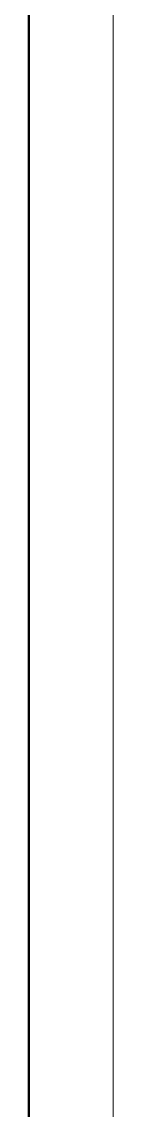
# Model space of a CAD drawing. Extents: x -550205 to -490805, y -239464 to -155364.
# Drawn here: x -491805 to -490805, y -210080 to -197162 of the extents above; entities that cross this region are included whole.
import ezdxf

# ---------------------------------------------------------------- set-up
doc = ezdxf.new("R2010")
doc.units = 0
doc.header["$LTSCALE"] = 500
doc.header["$MEASUREMENT"] = 0
doc.layers.add('图框', color=3, linetype='CONTINUOUS', lineweight=20)

# ---------------------------------------------------------------- blocks, each defined once
blk = doc.blocks.new('B1')
at = {"layer": '图框'}
blk.add_line((-9.094947017729282e-13, 0), (-9.094947017729282e-13, 841), dxfattribs=at)
at = {"layer": '图框', "color": 15, "lineweight": 50}
blk.add_line((-10.00000000000091, 10), (-10.00000000000091, 831), dxfattribs=at)

msp = doc.modelspace()

# ---------------------------------------------------------------- block references
at = {"layer": '图框', "color": 0, "xscale": 100, "yscale": 100, "zscale": 100}
msp.add_blockref('B1', (-490805.2967240558, -239463.6644976194), dxfattribs=at)

doc.saveas('drawing.dxf')
